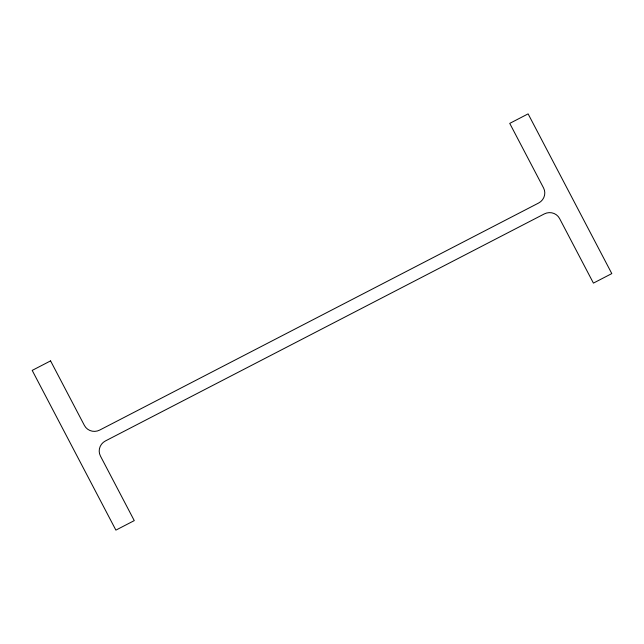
<?xml version="1.0" encoding="UTF-8"?>
<svg xmlns="http://www.w3.org/2000/svg" width="644" height="644" viewBox="0 0 644 644"><rect width="100%" height="100%" fill="white"/><g stroke="black" fill="none" stroke-linecap="round" stroke-linejoin="round"><path stroke-width="0.97" d="M50.578 360.89L32.2 370.405L115.888 530.125L134.266 520.618L100.432 456.033A11.415 11.101 -22.1 0 1 105.415 440.955L544.285 213.929A11.415 11.101 -22.1 0 1 559.58 218.525L593.422 283.11L611.8 273.595L528.112 113.875L509.734 123.382L543.568 187.968A11.415 11.101 -22.1 0 1 538.585 203.045L99.715 430.071A11.415 11.101 -22.1 0 1 84.42 425.475L50.578 360.89"/></g></svg>
